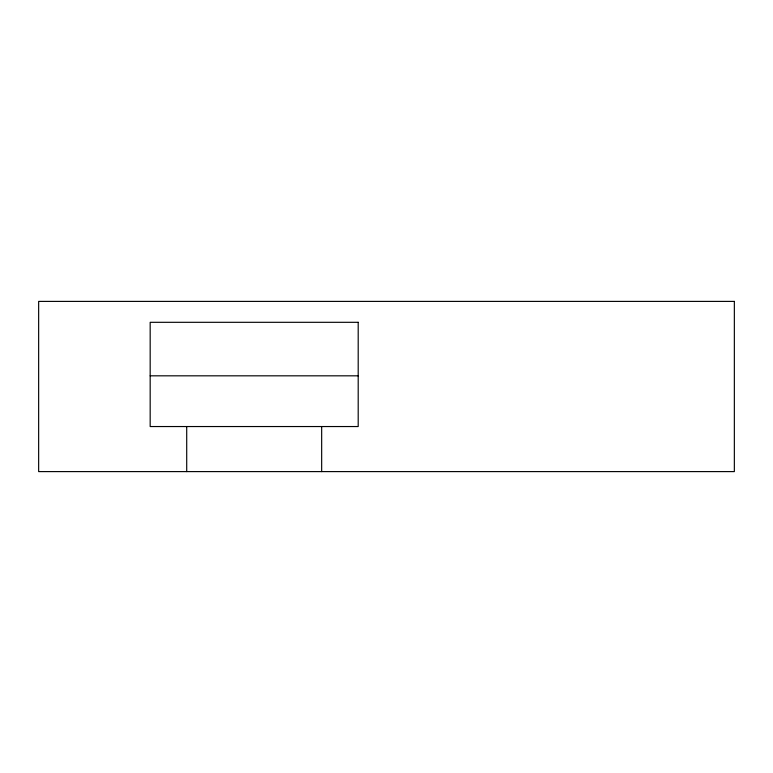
<?xml version="1.0" encoding="UTF-8"?>
<svg xmlns="http://www.w3.org/2000/svg" width="773" height="773" viewBox="0 0 773 773"><rect width="100%" height="100%" fill="white"/><g stroke="black" fill="none" stroke-linecap="round" stroke-linejoin="round"><path stroke-width="1.16" d="M150.175 375.823L358.199 375.823M321.665 426.541L321.665 471.598M186.708 426.541L186.708 471.598M734.35 301.402L38.65 301.402L38.65 471.598L734.35 471.598L734.35 301.402M358.199 322.312L150.175 322.312L150.175 426.541L358.199 426.541L358.199 322.312"/></g></svg>
